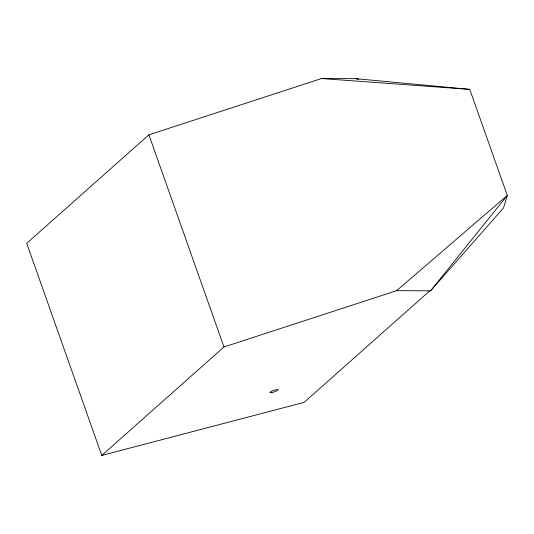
<?xml version="1.0" encoding="UTF-8"?>
<svg xmlns="http://www.w3.org/2000/svg" width="534" height="534" viewBox="0 0 534 534"><rect width="100%" height="100%" fill="white"/><g stroke="black" fill="none" stroke-linecap="round" stroke-linejoin="round"><path stroke-width="0.8" d="M148.899 134.828L26.7 243.31L101.774 455.455L304.146 402.342L429.323 291.217L430.611 290.796L503.549 207.866L507.3 195.444L469.766 89.372L355.537 78.652L321.528 78.545L148.899 134.828L223.973 346.973L101.774 455.455M396.595 290.69L507.3 195.444L430.611 290.796L396.595 290.69L223.973 346.973M321.528 78.545L469.766 89.372M355.537 78.652L358.788 79.332M271.713 392.624A4.292 0.794 -19.5 0 0 278.027 389.84A4.292 0.794 -19.5 0 0 272.2 391.008A4.292 0.794 -19.5 0 0 271.713 392.624"/></g></svg>
